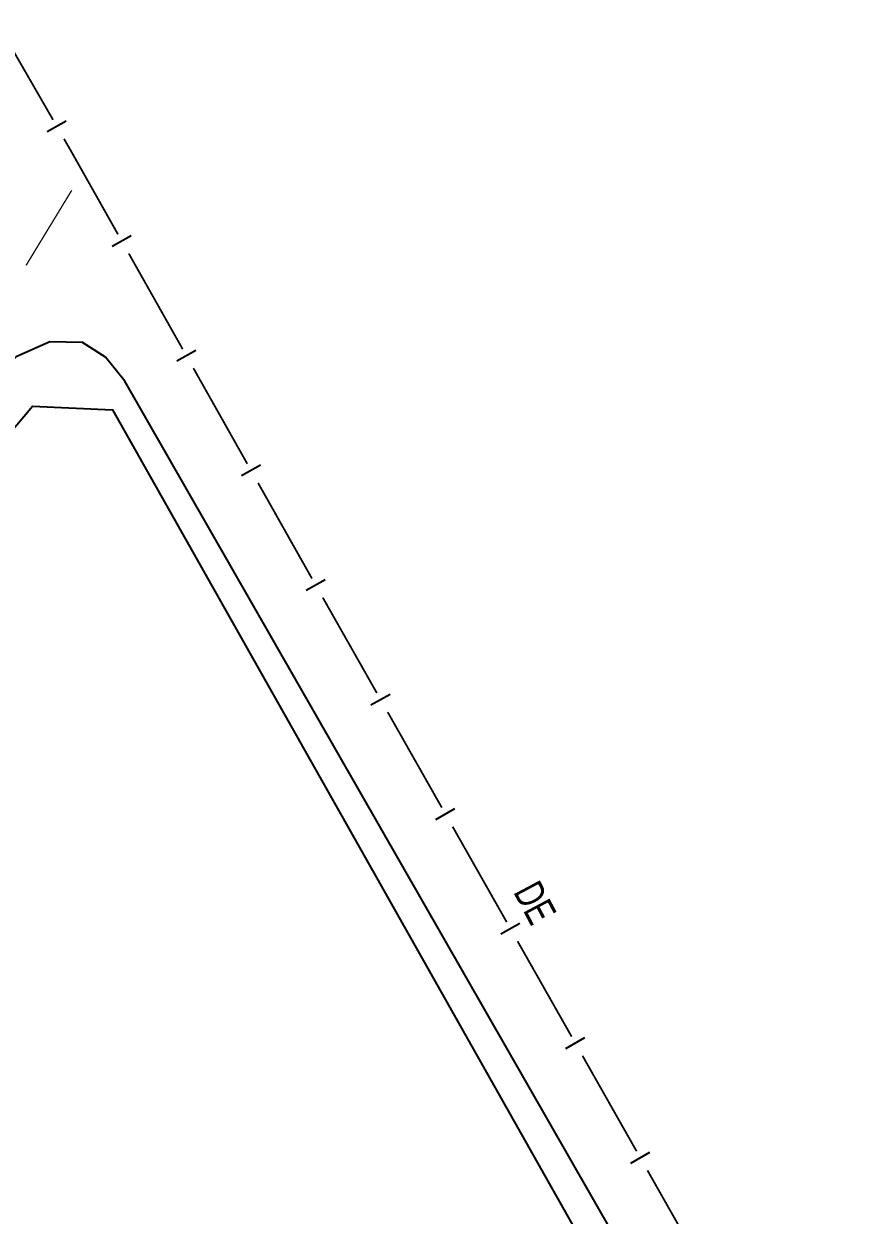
# Model space of a CAD drawing. Extents: x 199577 to 200882, y 4838726 to 4840156.
# Drawn here: x 200648.6 to 200762.6, y 4839526.4 to 4839689.2 of the extents above; entities that cross this region are included whole.
import ezdxf

# ---------------------------------------------------------------- set-up
doc = ezdxf.new("R2010")
doc.units = 0
doc.header["$LTSCALE"] = 1.5
doc.header["$MEASUREMENT"] = 0
for name, color, linetype in [('CD_MALHA_LOTES', 7, 'CONTINUOUS'), ('LM-LIM-SETORES-BAIRROS', 250, 'CONTINUOUS'), ('RU-QUADRA', 210, 'CONTINUOUS'), ('SV-EIXO-RUA-PAV', 20, 'CONTINUOUS'), ('SV-RUA-PAVIM', 7, 'CONTINUOUS'), ('SV-TXT-RUA-PAV', 7, 'CONTINUOUS')]:
    doc.layers.add(name, color=color, linetype=linetype)
doc.styles.add('ARIAL', font='ARIAL.SHX')

msp = doc.modelspace()

# ---------------------------------------------------------------- linework, layer by layer
at = {"layer": 'CD_MALHA_LOTES', "linetype": 'Continuous', "flags": 128}
for points in [[(200507.38, 4839466.05), (200536.5, 4839502.37), (200608.14, 4839587.41), (200649.77, 4839636.91)], [(200649.77, 4839636.91), (200660.72, 4839636.45), (200757, 4839465.96)]]:
    msp.add_lwpolyline(points, dxfattribs=at)
at = {"layer": 'LM-LIM-SETORES-BAIRROS', "const_width": 0.25}
for points in [[(200645.100582, 4839689.061155), (200652.588601, 4839676.063864)], [(200654.086204, 4839673.464405), (200655.084607, 4839671.731433)], [(200655.084607, 4839671.731433), (200655.12, 4839671.67)], [(200655.12, 4839671.67), (200661.471205, 4839660.408391)], [(200662.944905, 4839657.795307), (200670.313404, 4839644.729886)], [(200671.787104, 4839642.116802), (200679.155604, 4839629.051382)], [(200680.629304, 4839626.438298), (200687.50657, 4839614.243905)], [(200687.50657, 4839614.243905), (200687.74, 4839613.83)], [(200687.74, 4839613.83), (200687.998931, 4839613.373515)], [(200689.479073, 4839610.764074), (200696.879788, 4839597.716874)], [(200698.359931, 4839595.107434), (200705.760645, 4839582.060234)], [(200707.240788, 4839579.450794), (200714.641502, 4839566.403594)], [(200716.121645, 4839563.794154), (200723.522359, 4839550.746954)], [(200725.002473, 4839548.137498), (200732.402691, 4839535.090016)], [(200733.882734, 4839532.48052), (200741.282952, 4839519.433039)]]:
    msp.add_lwpolyline(points, dxfattribs=at)
at = {"layer": 'LM-LIM-SETORES-BAIRROS'}
for points in [[(200651.788073, 4839674.448576), (200654.387531, 4839675.946179)], [(200660.655896, 4839658.800513), (200663.26898, 4839660.274213)], [(200669.498096, 4839643.122008), (200672.11118, 4839644.595708)], [(200678.340295, 4839627.443504), (200680.953379, 4839628.917204)], [(200687.187592, 4839611.76363), (200689.797032, 4839613.243773)], [(200696.068449, 4839596.10699), (200698.677889, 4839597.587133)], [(200704.949306, 4839580.45035), (200707.558746, 4839581.930493)], [(200713.830163, 4839564.79371), (200716.439603, 4839566.273852)], [(200722.71102, 4839549.13707), (200725.32046, 4839550.617212)], [(200731.591291, 4839533.480163), (200734.200787, 4839534.960206)]]:
    msp.add_lwpolyline(points, dxfattribs=at)
at = {"layer": 'RU-QUADRA', "linetype": 'Continuous', "flags": 128}
msp.add_lwpolyline([(200507.38, 4839466.05), (200536.5, 4839502.37), (200608.14, 4839587.41), (200649.77, 4839636.91), (200660.72, 4839636.45), (200757, 4839465.96), (200724.22, 4839426.37), (200672.16, 4839374.64), (200641.65, 4839392.97)], close=True, dxfattribs=at)
at = {"layer": 'SV-EIXO-RUA-PAV', "const_width": 0.18}
msp.add_lwpolyline([(200648.899656, 4839656.173401), (200655.140262, 4839666.423027)], dxfattribs=at)
at = {"layer": 'SV-RUA-PAVIM', "linetype": 'Continuous'}
msp.add_polyline3d([(200643.21, 4839639.37, 11.9), (200644.54, 4839636.45, 11.9), (200500.09, 4839466.66, 11.9), (200497.97, 4839468.25, 11.9), (200496.05, 4839461.53, 11.9), (200500.36, 4839455.3, 11.9), (200660.95, 4839362.79, 11.9), (200667.18, 4839359.91, 11.9), (200671.97, 4839361.83, 11.9), (200679.64, 4839369.02, 11.9), (200677.72, 4839371.42, 11.9), (200700.93, 4839394.42, 11.9), (200732.59, 4839428.17, 11.9), (200754.42, 4839452.91, 11.9), (200757.3, 4839454.82, 11.9), (200762.57, 4839457.22, 11.9), (200762.57, 4839465.85, 11.9), (200758.26, 4839473.04, 11.9), (200662.39, 4839640.33, 11.9), (200659.78, 4839643.64, 11.9), (200656.63, 4839645.61, 11.9), (200652.16, 4839645.7, 11.9), (200647.53, 4839643.69, 11.9)], close=True, dxfattribs=at)

# ---------------------------------------------------------------- texts
at = {"layer": 'SV-TXT-RUA-PAV', "style": 'ARIAL', "width": 0.7}
msp.add_text('DE', height=4, rotation=298, dxfattribs=at).set_placement((200715.48447, 4839570.525212))

doc.saveas('drawing.dxf')
